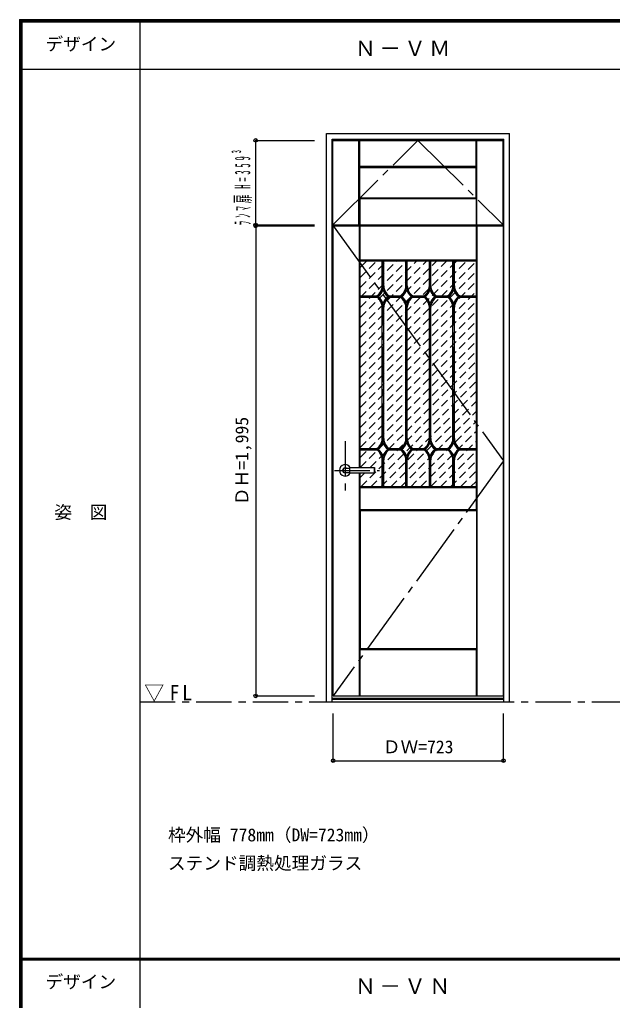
# Model space of a CAD drawing. Units: millimetres, scale not verified. Extents: x -6000 to 5700, y -4307 to 4175.
# Drawn here: x -6000 to -3483, y 12 to 4175 of the extents above; entities that cross this region are included whole.
import ezdxf
from ezdxf.enums import TextEntityAlignment as Align

# ---------------------------------------------------------------- set-up
doc = ezdxf.new("R2010")
doc.units = ezdxf.units.MM
doc.header["$LTSCALE"] = 30
doc.header["$PDMODE"] = 32
doc.header["$PDSIZE"] = 15
for name, pattern in [('CHAIN1', [8, 5, -1, 1, -1]), ('CHAIN2', [12, 9, -1, 1, -1]), ('DASHED1', [1.8, 1.2, -0.6])]:
    doc.linetypes.add(name, pattern=pattern)
for name, color, linetype in [('0-1_通り芯', 4, 'CHAIN1'), ('0-2_扉', 3, 'Continuous'), ('0-3_仕上げ', 7, 'Continuous'), ('0-4_枠', 3, 'Continuous'), ('0-5_レバー', 3, 'Continuous'), ('0-7', 7, 'CHAIN2'), ('0-A_文字', 7, 'Continuous'), ('0-B_寸法', 7, 'Continuous'), ('0-C_ハッチ', 4, 'DASHED1'), ('F-1_枠', 6, 'Continuous'), ('F-A_文字', 7, 'Continuous')]:
    doc.layers.add(name, color=color, linetype=linetype)
doc.styles.add('ＭＳ ゴシック', font='')
doc.styles.get('ＭＳ ゴシック').set_extended_font_data('MS Gothic')

msp = doc.modelspace()

# ---------------------------------------------------------------- linework, layer by layer
at = {"layer": '0-1_通り芯'}
for p, q in [((-4617.4, 2385.75), (-4617.4, 2175.75)), ((-4662.4, 2261.75), (-4472.4, 2261.75))]:
    msp.add_line(p, q, dxfattribs=at)
at = {"layer": '0-1_通り芯', "color": 7}
msp.add_line((-5490, 1279.25), (3436.4, 1279.25), dxfattribs=at)
at = {"layer": '0-2_扉'}
for p, q in [((-4669.9, 3303.25), (-4669.9, 3662.25)), ((-4669.9, 3662.25), (-3946.9, 3662.25)), ((-3945.4, 1304.25), (-3945.4, 3299.25)), ((-4668.4, 1304.25), (-3945.4, 1304.25))]:
    msp.add_line(p, q, dxfattribs=at)
for points in [[(-4669.9, 3303.25), (-3946.9, 3303.25), (-3946.9, 3662.25)], [(-4668.4, 1304.25), (-4668.4, 3299.25), (-3945.4, 3299.25)]]:
    msp.add_lwpolyline(points, dxfattribs=at)
at = {"layer": '0-3_仕上げ'}
for p, q in [((-4558.9, 3303.25), (-4558.9, 3662.25)), ((-4557.4, 3549.75), (-4557.4, 3662.25)), ((-4555.9, 3551.25), (-4555.9, 3662.25)), ((-4060.9, 3551.25), (-4060.9, 3662.25)), ((-4059.4, 3549.75), (-4059.4, 3662.25)), ((-4057.9, 3303.25), (-4057.9, 3662.25)), ((-4060.9, 3551.25), (-4555.9, 3551.25)), ((-4557.4, 3415.75), (-4557.4, 3303.25)), ((-4555.9, 3414.25), (-4555.9, 3303.25)), ((-4060.9, 3414.25), (-4555.9, 3414.25)), ((-4060.9, 3414.25), (-4060.9, 3303.25)), ((-4059.4, 3415.75), (-4059.4, 3303.25)), ((-4557.4, 2273.25), (-4557.4, 3299.25)), ((-4555.9, 3151.75), (-4555.9, 3299.25)), ((-4554.4, 3153.25), (-4554.4, 3299.25)), ((-4059.4, 3153.25), (-4059.4, 3299.25)), ((-4057.9, 3151.75), (-4057.9, 3299.25)), ((-4056.4, 1304.25), (-4056.4, 3299.25)), ((-4554.4, 3153.25), (-4555.9, 3151.75)), ((-4553.4, 3149.25), (-4555.9, 3151.75)), ((-4059.4, 3153.25), (-4554.4, 3153.25)), ((-4057.9, 3151.75), (-4060.4, 3149.25)), ((-4059.4, 3153.25), (-4057.9, 3151.75)), ((-4557.4, 1304.25), (-4557.4, 2250.25)), ((-4555.9, 2093.75), (-4555.9, 2188.75)), ((-4554.4, 2095.25), (-4554.4, 2187.25)), ((-4059.4, 2187.25), (-4554.4, 2187.25)), ((-4060.4, 2191.25), (-4057.9, 2188.75)), ((-4059.4, 2187.25), (-4057.9, 2188.75)), ((-4057.9, 2093.75), (-4057.9, 2188.75)), ((-4554.4, 2095.25), (-4555.9, 2093.75)), ((-4553.4, 2091.25), (-4555.9, 2093.75)), ((-4057.9, 2093.75), (-4060.4, 2091.25)), ((-4059.4, 2095.25), (-4057.9, 2093.75)), ((-4555.9, 1304.25), (-4555.9, 1501.75)), ((-4554.4, 1304.25), (-4554.4, 1500.25)), ((-4060.4, 1504.25), (-4057.9, 1501.75)), ((-4059.4, 1500.25), (-4057.9, 1501.75)), ((-4057.9, 1304.25), (-4057.9, 1501.75))]:
    msp.add_line(p, q, dxfattribs=at)
at = {"layer": '0-3_仕上げ', "color": 3}
for p, q in [((-4554.9, 3418.25), (-4554.9, 3547.25)), ((-4554.9, 3547.25), (-4061.9, 3547.25)), ((-4060.4, 3149.25), (-4553.4, 3149.25)), ((-4553.4, 2273.25), (-4553.4, 3149.25)), ((-4060.4, 2191.25), (-4060.4, 3149.25)), ((-4553.4, 2191.25), (-4553.4, 2250.25)), ((-4060.4, 2191.25), (-4553.4, 2191.25)), ((-4553.4, 2091.25), (-4553.4, 1504.25)), ((-4553.4, 2091.25), (-4060.4, 2091.25)), ((-4060.4, 2091.25), (-4060.4, 1504.25)), ((-4060.4, 1504.25), (-4553.4, 1504.25))]:
    msp.add_line(p, q, dxfattribs=at)
at = {"layer": '0-3_仕上げ', "color": 4}
for p, q in [((-4459.9, 3044.44), (-4459.9, 3149.25)), ((-4453.9, 3044.25), (-4453.9, 3149.25)), ((-4359.9, 3044.35), (-4359.9, 3149.25)), ((-4353.9, 3044.35), (-4353.9, 3149.25)), ((-4259.9, 3044.35), (-4259.9, 3149.25)), ((-4253.9, 3044.35), (-4253.9, 3149.25)), ((-4159.9, 3044.35), (-4159.9, 3149.25)), ((-4153.9, 3044.35), (-4153.9, 3149.25)), ((-4553.4, 3002.25), (-4482.88, 3002.25)), ((-4430.93, 3002.25), (-4382.88, 3002.25)), ((-4330.93, 3002.25), (-4282.88, 3002.25)), ((-4230.93, 3002.25), (-4182.88, 3002.25)), ((-4130.93, 3002.25), (-4060.4, 3002.25)), ((-4553.4, 2996.25), (-4482.88, 2996.25)), ((-4430.93, 2996.25), (-4382.88, 2996.25)), ((-4330.93, 2996.25), (-4282.88, 2996.25)), ((-4230.93, 2996.25), (-4182.88, 2996.25)), ((-4130.93, 2996.25), (-4060.4, 2996.25)), ((-4459.9, 2396.35), (-4459.9, 2954.15)), ((-4453.9, 2396.35), (-4453.9, 2954.15)), ((-4359.9, 2396.35), (-4359.9, 2954.15)), ((-4353.9, 2396.35), (-4353.9, 2954.15)), ((-4259.9, 2396.35), (-4259.9, 2954.15)), ((-4253.9, 2396.35), (-4253.9, 2954.15)), ((-4159.9, 2396.35), (-4159.9, 2954.15)), ((-4153.9, 2396.35), (-4153.9, 2954.15)), ((-4553.4, 2354.25), (-4482.88, 2354.25)), ((-4553.4, 2348.25), (-4482.88, 2348.25)), ((-4430.93, 2354.25), (-4382.88, 2354.25)), ((-4430.93, 2348.25), (-4382.88, 2348.25)), ((-4330.93, 2354.25), (-4282.88, 2354.25)), ((-4330.93, 2348.25), (-4282.88, 2348.25)), ((-4230.93, 2354.25), (-4182.88, 2354.25)), ((-4230.93, 2348.25), (-4182.88, 2348.25)), ((-4130.93, 2354.25), (-4060.4, 2354.25)), ((-4130.93, 2348.25), (-4060.4, 2348.25)), ((-4459.9, 2191.25), (-4459.9, 2306.15)), ((-4453.9, 2191.25), (-4453.9, 2306.15)), ((-4359.9, 2191.25), (-4359.9, 2306.15)), ((-4353.9, 2191.25), (-4353.9, 2306.15)), ((-4259.9, 2191.25), (-4259.9, 2306.15)), ((-4253.9, 2191.25), (-4253.9, 2306.15)), ((-4159.9, 2191.25), (-4159.9, 2306.15)), ((-4153.9, 2191.25), (-4153.9, 2306.15))]:
    msp.add_line(p, q, dxfattribs=at)
at = {"layer": '0-3_仕上げ', "color": 4, "linetype": 'CHAIN1'}
for p, q in [((-4456.9, 3044.25), (-4456.9, 3149.25)), ((-4356.9, 3044.25), (-4356.9, 3149.25)), ((-4256.9, 3044.25), (-4256.9, 3149.25)), ((-4156.9, 3044.25), (-4156.9, 3149.25)), ((-4553.4, 2999.25), (-4481.9, 2999.25)), ((-4431.9, 2999.25), (-4381.9, 2999.25)), ((-4331.9, 2999.25), (-4281.9, 2999.25)), ((-4231.9, 2999.25), (-4181.9, 2999.25)), ((-4131.9, 2999.25), (-4060.4, 2999.25)), ((-4456.9, 2396.25), (-4456.9, 2954.25)), ((-4356.9, 2396.25), (-4356.9, 2954.25)), ((-4256.9, 2396.25), (-4256.9, 2954.25)), ((-4156.9, 2396.25), (-4156.9, 2954.25)), ((-4553.4, 2351.25), (-4481.9, 2351.25)), ((-4431.9, 2351.25), (-4381.9, 2351.25)), ((-4331.9, 2351.25), (-4281.9, 2351.25)), ((-4231.9, 2351.25), (-4181.9, 2351.25)), ((-4131.9, 2351.25), (-4060.4, 2351.25)), ((-4456.9, 2191.25), (-4456.9, 2306.25)), ((-4356.9, 2191.25), (-4356.9, 2306.25)), ((-4256.9, 2191.25), (-4256.9, 2306.25)), ((-4156.9, 2191.25), (-4156.9, 2306.25))]:
    msp.add_line(p, q, dxfattribs=at)
at = {"layer": '0-3_仕上げ'}
for points in [[(-4555.9, 3551.25), (-4557.4, 3549.75), (-4554.9, 3547.25)], [(-4060.9, 3551.25), (-4059.4, 3549.75), (-4061.9, 3547.25)], [(-4555.9, 3414.25), (-4557.4, 3415.75), (-4554.9, 3418.25)], [(-4060.9, 3414.25), (-4059.4, 3415.75), (-4061.9, 3418.25)], [(-4554.4, 2187.25), (-4555.9, 2188.75), (-4553.4, 2191.25)], [(-4554.4, 2095.25), (-4059.4, 2095.25), (-4059.4, 2187.25)], [(-4554.4, 1500.25), (-4555.9, 1501.75), (-4553.4, 1504.25)], [(-4059.4, 1304.25), (-4059.4, 1500.25), (-4554.4, 1500.25)]]:
    msp.add_lwpolyline(points, dxfattribs=at)
at = {"layer": '0-3_仕上げ', "color": 3}
msp.add_lwpolyline([(-4554.9, 3418.25), (-4061.9, 3418.25), (-4061.9, 3547.25)], dxfattribs=at)
at = {"layer": '0-3_仕上げ', "color": 4}
for centre, radius, start, end in [((-4516.78, 3048.07), 57, 306.49767, 356.34853), ((-4397.02, 3048.07), 57, 183.65147, 233.50233), ((-4416.78, 3048.07), 57, 306.49767, 356.25364), ((-4297.02, 3048.07), 57, 183.65147, 233.50233), ((-4316.78, 3048.07), 57, 306.49767, 356.25364), ((-4197.02, 3048.07), 57, 183.65147, 233.50233), ((-4216.78, 3048.07), 57, 306.49767, 356.25364), ((-4097.02, 3048.07), 57, 183.65147, 233.50233), ((-4516.78, 3048.07), 63, 309.20041, 341.88743), ((-4516.78, 2950.43), 63, 18.11257, 50.79959), ((-4397.02, 3048.07), 63, 198.11257, 230.79959), ((-4397.02, 2950.43), 63, 129.20041, 161.88743), ((-4416.78, 3048.07), 63, 309.20041, 341.88743), ((-4416.78, 2950.43), 63, 18.11257, 50.79959), ((-4297.02, 3048.07), 63, 198.11257, 230.79959), ((-4297.02, 2950.43), 63, 129.20041, 161.88743), ((-4316.78, 3048.07), 63, 309.20041, 341.88743), ((-4316.78, 2950.43), 63, 18.11257, 50.79959), ((-4197.02, 3048.07), 63, 198.11257, 230.79959), ((-4197.02, 2950.43), 63, 129.20041, 161.88743), ((-4216.78, 3048.07), 63, 309.20041, 341.88743), ((-4216.78, 2950.43), 63, 18.11257, 50.79959), ((-4097.02, 3048.07), 63, 198.11257, 230.79959), ((-4097.02, 2950.43), 63, 129.20041, 161.88743), ((-4516.78, 2950.43), 57, 3.74636, 53.50233), ((-4397.02, 2950.43), 57, 126.49767, 176.25364), ((-4416.78, 2950.43), 57, 3.74636, 53.50233), ((-4297.02, 2950.43), 57, 126.49767, 176.25364), ((-4316.78, 2950.43), 57, 3.74636, 53.50233), ((-4197.02, 2950.43), 57, 126.49767, 176.25364), ((-4216.78, 2950.43), 57, 3.74636, 53.50233), ((-4097.02, 2950.43), 57, 126.49767, 176.25364), ((-4516.78, 2400.07), 57, 306.49767, 356.25364), ((-4516.78, 2400.07), 63, 309.20041, 341.88743), ((-4397.02, 2400.07), 63, 198.11257, 230.79959), ((-4397.02, 2400.07), 57, 183.74636, 233.50233), ((-4416.78, 2400.07), 57, 306.49767, 356.25364), ((-4416.78, 2400.07), 63, 309.20041, 341.88743), ((-4297.02, 2400.07), 63, 198.11257, 230.79959), ((-4297.02, 2400.07), 57, 183.74636, 233.50233), ((-4316.78, 2400.07), 57, 306.49767, 356.25364), ((-4316.78, 2400.07), 63, 309.20041, 341.88743), ((-4197.02, 2400.07), 63, 198.11257, 230.79959), ((-4197.02, 2400.07), 57, 183.74636, 233.50233), ((-4216.78, 2400.07), 57, 306.49767, 356.25364), ((-4216.78, 2400.07), 63, 309.20041, 341.88743), ((-4097.02, 2400.07), 63, 198.11257, 230.79959), ((-4097.02, 2400.07), 57, 183.74636, 233.50233), ((-4516.78, 2302.43), 57, 3.74636, 53.50233), ((-4516.78, 2302.43), 63, 18.11257, 50.79959), ((-4397.02, 2302.43), 63, 129.20041, 161.88743), ((-4397.02, 2302.43), 57, 126.49767, 176.25364), ((-4416.78, 2302.43), 57, 3.74636, 53.50233), ((-4416.78, 2302.43), 63, 18.11257, 50.79959), ((-4297.02, 2302.43), 63, 129.20041, 161.88743), ((-4297.02, 2302.43), 57, 126.49767, 176.25364), ((-4316.78, 2302.43), 57, 3.74636, 53.50233), ((-4316.78, 2302.43), 63, 18.11257, 50.79959), ((-4197.02, 2302.43), 63, 129.20041, 161.88743), ((-4197.02, 2302.43), 57, 126.49767, 176.25364), ((-4216.78, 2302.43), 57, 3.74636, 53.50233), ((-4216.78, 2302.43), 63, 18.11257, 50.79959), ((-4097.02, 2302.43), 63, 129.20041, 161.88743), ((-4097.02, 2302.43), 57, 126.49767, 176.25364)]:
    msp.add_arc(centre, radius, start, end, dxfattribs=at)
at = {"layer": '0-3_仕上げ', "color": 4, "linetype": 'CHAIN1'}
for centre, start, end in [((-4516.78, 3048.07), 305.54226, 356.34853), ((-4397.02, 3048.07), 183.65147, 234.45774), ((-4416.78, 3048.07), 305.54226, 356.34853), ((-4297.02, 3048.07), 183.65147, 234.45774), ((-4316.78, 3048.07), 305.54226, 356.34853), ((-4197.02, 3048.07), 183.65147, 234.45774), ((-4216.78, 3048.07), 305.54226, 356.34853), ((-4097.02, 3048.07), 183.65147, 234.45774), ((-4516.78, 2950.43), 3.65147, 54.45774), ((-4397.02, 2950.43), 125.54226, 176.34853), ((-4416.78, 2950.43), 3.65147, 54.45774), ((-4297.02, 2950.43), 125.54226, 176.34853), ((-4316.78, 2950.43), 3.65147, 54.45774), ((-4197.02, 2950.43), 125.54226, 176.34853), ((-4216.78, 2950.43), 3.65147, 54.45774), ((-4097.02, 2950.43), 125.54226, 176.34853), ((-4516.78, 2400.07), 305.54226, 356.34853), ((-4397.02, 2400.07), 183.65147, 234.45774), ((-4416.78, 2400.07), 305.54226, 356.34853), ((-4297.02, 2400.07), 183.65147, 234.45774), ((-4316.78, 2400.07), 305.54226, 356.34853), ((-4197.02, 2400.07), 183.65147, 234.45774), ((-4216.78, 2400.07), 305.54226, 356.34853), ((-4097.02, 2400.07), 183.65147, 234.45774), ((-4516.78, 2302.43), 3.65147, 54.45774), ((-4397.02, 2302.43), 125.54226, 176.34853), ((-4416.78, 2302.43), 3.65147, 54.45774), ((-4297.02, 2302.43), 125.54226, 176.34853), ((-4316.78, 2302.43), 3.65147, 54.45774), ((-4197.02, 2302.43), 125.54226, 176.34853), ((-4216.78, 2302.43), 3.65147, 54.45774), ((-4097.02, 2302.43), 125.54226, 176.34853)]:
    msp.add_arc(centre, 60, start, end, dxfattribs=at)
at = {"layer": '0-4_枠'}
for p, q in [((-3943.4, 1279.25), (-3943.4, 3667.25)), ((-3919.4, 1279.25), (-3919.4, 3691.25)), ((-4673.4, 1294.25), (-3943.4, 1294.25)), ((-4673.4, 1291.25), (-3943.4, 1291.25)), ((-4697.4, 1279.25), (-3919.4, 1279.25))]:
    msp.add_line(p, q, dxfattribs=at)
for points in [[(-4697.4, 1279.25), (-4697.4, 3691.25), (-3919.4, 3691.25)], [(-4673.4, 1279.25), (-4673.4, 3667.25), (-3943.4, 3667.25)]]:
    msp.add_lwpolyline(points, dxfattribs=at)
at = {"layer": '0-5_レバー'}
for p, q in [((-4617.4, 2271.25), (-4598.4, 2271.25)), ((-4617.4, 2252.25), (-4598.4, 2252.25)), ((-4598.4, 2272.25), (-4597.4, 2273.25)), ((-4598.4, 2251.25), (-4598.4, 2272.25)), ((-4598.4, 2251.25), (-4597.4, 2250.25)), ((-4597.4, 2273.25), (-4493.4, 2273.25)), ((-4493.4, 2250.25), (-4597.4, 2250.25)), ((-4492.4, 2272.25), (-4493.4, 2273.25)), ((-4492.4, 2251.25), (-4493.4, 2250.25)), ((-4492.4, 2251.25), (-4492.4, 2272.25))]:
    msp.add_line(p, q, dxfattribs=at)
at = {"layer": '0-5_レバー', "color": 4}
for p, q in [((-4597.4, 2250.25), (-4597.4, 2273.25)), ((-4493.4, 2273.25), (-4493.4, 2250.25))]:
    msp.add_line(p, q, dxfattribs=at)
for radius, start, end in [(24.55, 27.93255, 332.06745), (11, 59.72736, 300.27264)]:
    msp.add_arc((-4617.4, 2261.75), radius, start, end, dxfattribs=at)
at = {"layer": '0-5_レバー'}
msp.add_arc((-4617.4, 2261.75), 9.5, 90, 270, dxfattribs=at)
at = {"layer": '0-7'}
for p, q in [((-4668.4, 3299.25), (-3945.4, 2301.75)), ((-3945.4, 2301.75), (-4668.4, 1304.25))]:
    msp.add_line(p, q, dxfattribs=at)
msp.add_lwpolyline([(-4669.9, 3303.25), (-4308.4, 3662.25), (-3946.9, 3303.25)], dxfattribs=at)
at = {"layer": '0-B_寸法', "color": 4}
for p, q in [((-4997.4, 3303.25), (-4997.4, 3662.25)), ((-4997.4, 3662.25), (-4747.4, 3662.25)), ((-4997.4, 3303.25), (-4747.4, 3303.25)), ((-4997.4, 3299.25), (-4747.4, 3299.25)), ((-4997.4, 3299.25), (-4997.4, 1304.25)), ((-4997.4, 1304.25), (-4747.4, 1304.25)), ((-4668.4, 1029.25), (-4668.4, 1229.25)), ((-3945.4, 1029.25), (-3945.4, 1229.25)), ((-4668.4, 1029.25), (-3945.4, 1029.25))]:
    msp.add_line(p, q, dxfattribs=at)
at = {"layer": '0-B_寸法'}
for p in [(-4997.4, 3662.25), (-4997.4, 3303.25), (-4997.4, 3299.25), (-4997.4, 1304.25), (-4668.4, 1029.25), (-3945.4, 1029.25)]:
    msp.add_point(p, dxfattribs=at)
at = {"layer": '0-C_ハッチ'}
for p, q in [((-4553.4, 3122.81), (-4526.96, 3149.25)), ((-4553.4, 2656.12), (-4060.27, 3149.25)), ((-4553.4, 2698.54), (-4102.7, 3149.25)), ((-4553.4, 2740.97), (-4145.12, 3149.25)), ((-4553.4, 2783.4), (-4187.55, 3149.25)), ((-4553.4, 2825.82), (-4229.97, 3149.25)), ((-4553.4, 2868.25), (-4272.4, 3149.25)), ((-4553.4, 2910.68), (-4314.83, 3149.25)), ((-4553.4, 2953.1), (-4357.25, 3149.25)), ((-4553.4, 2995.53), (-4399.68, 3149.25)), ((-4553.4, 3037.96), (-4442.11, 3149.25)), ((-4553.4, 3080.38), (-4484.53, 3149.25)), ((-4553.4, 2613.69), (-4060.4, 3106.69)), ((-4553.4, 2571.27), (-4060.4, 3064.27)), ((-4553.4, 2528.84), (-4060.4, 3021.84)), ((-4553.4, 2486.41), (-4060.4, 2979.41)), ((-4553.4, 2443.99), (-4060.4, 2936.99)), ((-4553.4, 2401.56), (-4060.4, 2894.56)), ((-4553.4, 2359.13), (-4060.4, 2852.13)), ((-4553.4, 2316.71), (-4060.4, 2809.71)), ((-4553.4, 2274.28), (-4060.4, 2767.28)), ((-4512, 2273.25), (-4060.4, 2724.85)), ((-4551.58, 2191.25), (-4060.4, 2682.43)), ((-4509.15, 2191.25), (-4060.4, 2640)), ((-4466.73, 2191.25), (-4060.4, 2597.57)), ((-4424.3, 2191.25), (-4060.4, 2555.15)), ((-4381.87, 2191.25), (-4060.4, 2512.72)), ((-4339.45, 2191.25), (-4060.4, 2470.3)), ((-4297.02, 2191.25), (-4060.4, 2427.87)), ((-4254.59, 2191.25), (-4060.4, 2385.44)), ((-4212.17, 2191.25), (-4060.4, 2343.02)), ((-4169.74, 2191.25), (-4060.4, 2300.59)), ((-4553.4, 2231.85), (-4535, 2250.25)), ((-4127.31, 2191.25), (-4060.4, 2258.16)), ((-4084.89, 2191.25), (-4060.4, 2215.74))]:
    msp.add_line(p, q, dxfattribs=at)
at = {"layer": 'F-1_枠'}
for p, q in [((-6000, 4175), (5700, 4175)), ((-6000, 4175), (-6000, -4205)), ((-6000, 4170), (5700, 4170)), ((-6000, 4165), (5700, 4165)), ((-5995, 4175), (-5995, -4205)), ((-5990, 4175), (-5990, -4205)), ((-5490, 4175), (-5490, -3790)), ((-6000, 3965), (5700, 3965)), ((-6000, 190.5), (5700, 190.5)), ((-6000, 187.5), (5700, 187.5)), ((-6000, 184.5), (5700, 184.5))]:
    msp.add_line(p, q, dxfattribs=at)

# ---------------------------------------------------------------- texts
at = {"layer": '0-A_文字', "style": 'ＭＳ ゴシック'}
for s, p in [('枠外幅 778mm（DW=723mm）', (-5370, 670.5)), ('ステンド調熱処理ガラス', (-5370, 550.5))]:
    msp.add_text(s, height=54.99, dxfattribs=at).set_placement(p, align=Align.BOTTOM_LEFT)
at = {"layer": '0-A_文字', "char_height": 65.98, "attachment_point": 7, "style": 'ＭＳ ゴシック'}
for s, insert in [('\\T1.17;Ｎ－ＶＭ', (-4576.7, 4020)), ('\\T1.26;\\W0.95;▽FL', (-5471.25, 1279.25)), ('\\T1.17;Ｎ－ＶＮ', (-4576.7, 39.5))]:
    msp.add_mtext(s, dxfattribs=dict(at, insert=insert))
at = {"layer": '0-B_寸法', "style": 'ＭＳ ゴシック'}
msp.add_text('ＤＨ=1,995', height=54.99, rotation=90, dxfattribs=at).set_placement((-5012.4, 2114.25), align=Align.BOTTOM_LEFT)
msp.add_text('ＤＷ=723', height=54.99, dxfattribs=at).set_placement((-4457.4, 1044.25), align=Align.BOTTOM_LEFT)
at = {"layer": '0-B_寸法', "insert": (-5012.4, 3302.75), "char_height": 65.98, "attachment_point": 7, "rotation": 90, "style": 'ＭＳ ゴシック'}
msp.add_mtext('\\T1.67;\\W0.4;ﾗﾝﾏ扉H=359³', dxfattribs=at)
at = {"layer": 'F-A_文字', "style": 'ＭＳ ゴシック'}
for s, p in [('デザイン', (-5890, 4027.5)), ('姿\u3000図', (-5852.5, 2040.25)), ('デザイン', (-5890, 47))]:
    msp.add_text(s, height=54.99, dxfattribs=at).set_placement(p, align=Align.BOTTOM_LEFT)

doc.saveas('drawing.dxf')
